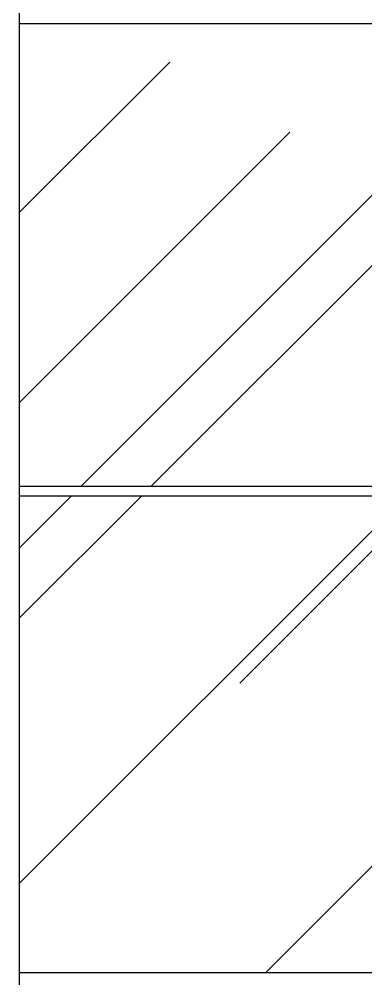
# Model space of a CAD drawing. Extents: x 464 to 5835, y 3932 to 7771.
# Drawn here: x 4125 to 4418, y 5093 to 5906 of the extents above; entities that cross this region are included whole.
import ezdxf

# ---------------------------------------------------------------- set-up
doc = ezdxf.new("R2010")
doc.units = 0
doc.header["$LTSCALE"] = 250
doc.header["$MEASUREMENT"] = 0
for name, color, linetype in [('4', 4, 'CONTINUOUS'), ('7', 7, 'CONTINUOUS'), ('BH', 3, 'CONTINUOUS')]:
    doc.layers.add(name, color=color, linetype=linetype)
pattern_1 = [(45, (-12956.77, -45.4), (254.5584, 678.8225), [4500, -600, 1500, -300]), (45, (-12780.7, 342.8), (-494.268, 70.0036), [900, -99, 1800, -225]), (45, (-13031.01, 240.96), (960.9581, 1245.215), [2400, -420, 1200, -300])]

msp = doc.modelspace()

# ---------------------------------------------------------------- hatches: boundary and pattern name
at = {"layer": 'BH'}
h = msp.add_hatch(dxfattribs=at)
h.set_pattern_fill('AR-RROOF', color=256, scale=300, angle=45, style=0)
h.set_pattern_definition(pattern_1)
h.paths.add_polyline_path([(4124.55, 5509.83), (5004.55, 5509.83), (5004.55, 5901.83), (4124.55, 5901.83)])
h = msp.add_hatch(dxfattribs=at)
h.set_pattern_fill('AR-RROOF', color=256, scale=300, angle=45, style=0)
h.set_pattern_definition(pattern_1)
h.paths.add_polyline_path([(4751.43, 5386.98, -0.245063), (4734.84, 5367.36, 0.299165), (4724.72, 5344.32, -0.501079), (4730.43, 5324.47, -0.267895), (4747.55, 5278.36, -0.061586), (4721.05, 5161.01, -0.538174), (4716.22, 5140.74, 0.296073), (4733.94, 5120.26, -0.636359), (4741.27, 5097.83), (5004.55, 5097.83), (5004.55, 5501.83), (4124.55, 5501.83), (4124.55, 5097.83), (4433.18, 5097.83, -0.636359), (4439.85, 5118.22, 0.296073), (4455.95, 5136.84, -0.538174), (4451.57, 5155.26, -0.061586), (4427.47, 5261.95, -0.267895), (4443.04, 5303.86, -0.501079), (4448.23, 5321.92, 0.299165), (4439.03, 5342.85, -0.246891), (4423.91, 5360.87), (4533.8, 5360.87, -0.246891), (4518.68, 5342.85, 0.299165), (4509.48, 5321.92, -0.501079), (4514.67, 5303.86, -0.267895), (4530.23, 5261.95, -0.061586), (4506.14, 5155.26, -0.538174), (4501.75, 5136.84, 0.296073), (4517.86, 5118.22, -0.636359), (4524.53, 5097.83), (4547.16, 5097.83, -0.636359), (4553.83, 5118.22, 0.296073), (4569.94, 5136.84, -0.538174), (4565.55, 5155.26, -0.061586), (4541.46, 5261.95, -0.267895), (4557.02, 5303.86, -0.501079), (4562.21, 5321.92, 0.299165), (4553.01, 5342.85, -0.246891), (4537.89, 5360.87), (4647.78, 5360.87, -0.246891), (4632.66, 5342.85, 0.299165), (4623.46, 5321.92, -0.501079), (4628.65, 5303.86, -0.047162), (4634.6, 5297.91), (4635.15, 5297.91, -0.1631), (4651.64, 5324.47, -0.501079), (4657.35, 5344.32, 0.299165), (4647.23, 5367.36, -0.245063), (4630.64, 5386.98)])

# ---------------------------------------------------------------- linework, layer by layer
at = {"layer": '4'}
for p, q in [((4124.55, 7297.83), (4124.55, 4617.83)), ((4124.55, 7297.83), (4124.55, 4617.83)), ((5004.55, 5097.83), (4124.55, 5097.83))]:
    msp.add_line(p, q, dxfattribs=at)
at = {"layer": '7'}
for p, q in [((5004.55, 5901.83), (4124.55, 5901.83)), ((5004.55, 5509.83), (4124.55, 5509.83)), ((5004.55, 5501.83), (4124.55, 5501.83))]:
    msp.add_line(p, q, dxfattribs=at)

doc.saveas('drawing.dxf')
